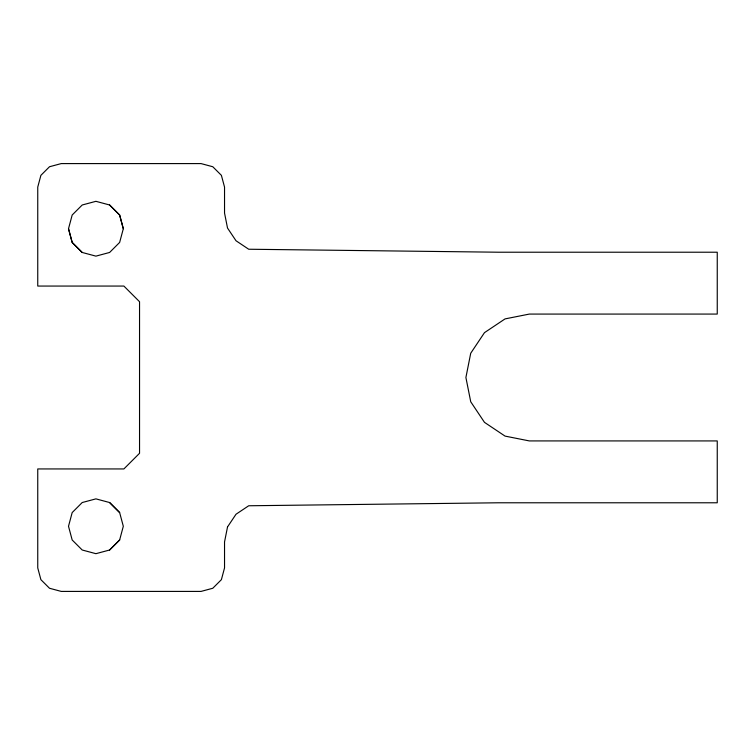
<?xml version="1.0" encoding="UTF-8"?>
<svg xmlns="http://www.w3.org/2000/svg" width="755" height="755" viewBox="0 0 755 755"><rect width="100%" height="100%" fill="white"/><g stroke="black" fill="none" stroke-linecap="round" stroke-linejoin="round"><path stroke-width="1.13" d="M68.507 228.727L72.178 215.015L82.21 204.992L95.913 201.321L109.607 204.992L119.639 215.015L123.31 228.727L119.649 242.421L109.607 252.463L95.913 256.134L82.21 252.463L72.178 242.44L68.507 228.727L72.178 242.44L82.21 252.463M119.639 539.985L123.31 526.273L119.639 512.56L109.607 502.537L95.913 498.866L82.21 502.537L72.178 512.579L68.507 526.273L72.178 539.985L82.21 550.008L95.913 553.679L109.607 550.008L119.639 539.985L109.607 550.008M109.607 204.992L119.649 215.024L123.31 228.727M109.607 502.537L119.649 512.579M227.519 526.952L224.537 541.93L224.537 567.911L221.394 579.661L212.787 588.258L201.047 591.41L61.24 591.41L49.5 588.258L40.893 579.661L37.75 567.911L37.75 468.94L123.886 468.94L139.543 453.283L139.543 301.717L123.886 286.06L37.75 286.06L37.75 187.089L40.893 175.339L49.5 166.742L61.24 163.59L201.047 163.59L212.787 166.742L221.394 175.339L224.537 187.089L224.537 213.061L227.519 228.048L236.004 240.751L248.706 249.235L498.602 252.217L717.25 252.217L717.25 314.071L529.321 314.08L505.048 318.903L484.474 332.653L470.724 353.236L465.901 377.5L470.733 401.773L484.474 422.347L505.048 436.097L529.321 440.92L717.25 440.929L717.25 502.783L498.602 502.783L248.706 505.765L236.004 514.249L227.519 526.952"/></g></svg>
